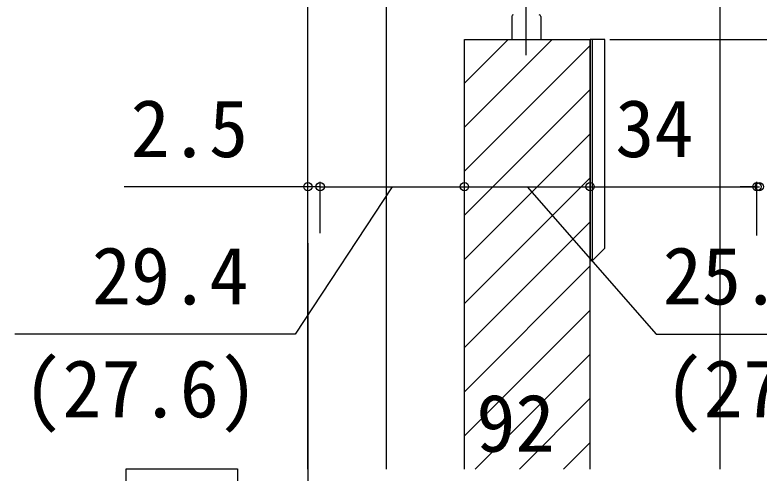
# Model space of a CAD drawing. Units: millimetres, scale not verified. Extents: x -700 to 700, y -1045 to 1039.
# Drawn here: x -319.7 to -168.1, y 477.7 to 571 of the extents above; entities that cross this region are included whole.
import ezdxf
from ezdxf.enums import TextEntityAlignment as Align

# ---------------------------------------------------------------- set-up
doc = ezdxf.new("R2010")
doc.units = ezdxf.units.MM
doc.header["$LTSCALE"] = 6
for name, color, linetype in [('0-2_USER1', 3, 'Continuous'), ('0-4_YKK_12', 2, 'Continuous'), ('0-5_YKK_13', 4, 'Continuous'), ('0-7_YKK_D', 6, 'Continuous')]:
    doc.layers.add(name, color=color, linetype=linetype)
doc.styles.add('ＭＳ ゴシック', font='')
doc.styles.get('ＭＳ ゴシック').set_extended_font_data('MS Gothic')

msp = doc.modelspace()

# ---------------------------------------------------------------- linework, layer by layer
at = {"layer": '0-2_USER1'}
msp.add_lwpolyline([(-297.037, 478.578), (-274.353, 478.578), (-274.353, 412.155), (-297.037, 412.155)], close=True, dxfattribs=at)
at = {"layer": '0-4_YKK_12'}
for p, q in [((-260, 478.546), (-260, 604.546)), ((-244, 478.546), (-244, 580.546)), ((-176, 478.546), (-176, 580.546)), ((-228.1, 566.046), (-202.5, 566.046)), ((-228.1, 478.546), (-228.1, 566.046)), ((-228.1, 557.16), (-219.215, 566.046)), ((-228.1, 548.18), (-210.235, 566.046)), ((-202.5, 478.546), (-202.5, 566.046)), ((-228.1, 539.2), (-202.5, 564.8)), ((-228.1, 530.22), (-202.5, 555.82)), ((-228.1, 521.239), (-202.5, 546.839)), ((-228.1, 512.259), (-202.5, 537.859)), ((-228.1, 503.279), (-202.5, 528.879)), ((-228.1, 494.299), (-202.5, 519.899)), ((-228.1, 485.318), (-202.5, 510.918)), ((-225.893, 478.546), (-202.5, 501.938)), ((-216.912, 478.546), (-202.5, 492.958)), ((-207.932, 478.546), (-202.5, 483.978))]:
    msp.add_line(p, q, dxfattribs=at)
at = {"layer": '0-5_YKK_13'}
for p, q in [((-215.5, 562.828), (-215.5, 601.182)), ((-218.45, 570.732), (-218.45, 566.046)), ((-212.55, 570.732), (-212.55, 566.046)), ((-202, 521.046), (-202, 566.046))]:
    msp.add_line(p, q, dxfattribs=at)
msp.add_lwpolyline([(-202.5, 521.046), (-202, 521.046), (-199.5, 523.546), (-199.5, 566.046), (-202.5, 566.046)], close=True, dxfattribs=at)
for centre, start, end in [((-218.15, 570.732), 90, 180), ((-212.85, 570.732), 0, 90)]:
    msp.add_arc(centre, 0.3, start, end, dxfattribs=at)
at = {"layer": '0-7_YKK_D'}
for p, q in [((-198.5, 566.046), (-86, 566.046)), ((-198.5, 566.046), (-86, 566.046)), ((-260, 526.577), (-260, 537.046)), ((-257.5, 526.577), (-257.5, 537.046)), ((-257.5, 526.577), (-257.5, 537.046)), ((-228.1, 526.102), (-228.1, 537.046)), ((-228.1, 526.102), (-228.1, 537.046)), ((-202.5, 526.397), (-202.5, 537.046)), ((-202.5, 526.397), (-202.5, 537.046)), ((-168.5, 526.102), (-168.5, 537.046)), ((-168.5, 526.102), (-168.5, 537.046)), ((-260, 536.046), (-297.436, 536.046)), ((-257.5, 536.046), (-260, 536.046)), ((-257.5, 536.046), (-228.1, 536.046)), ((-257.5, 536.046), (-254.1, 536.046)), ((-228.1, 536.046), (-202.5, 536.046)), ((-202.5, 536.046), (-168.5, 536.046)), ((-168.5, 536.046), (-171.9, 536.046)), ((-168.5, 536.046), (-168, 536.046)), ((-260, 524.577), (-260, 475.046))]:
    msp.add_line(p, q, dxfattribs=at)
for points in [[(-242.8, 536.046), (-262.623, 506.046), (-319.714, 506.046)], [(-215.3, 536.046), (-188.997, 506.046), (-131.906, 506.046)]]:
    msp.add_lwpolyline(points, dxfattribs=at)
for centre in [(-260, 536.046), (-257.5, 536.046), (-257.5, 536.046), (-228.1, 536.046), (-228.1, 536.046), (-202.5, 536.046), (-202.5, 536.046), (-168.5, 536.046), (-168.5, 536.046), (-168, 536.046)]:
    msp.add_circle(centre, 0.85, dxfattribs=at)

# ---------------------------------------------------------------- texts
at = {"layer": '0-7_YKK_D', "style": 'ＭＳ ゴシック'}
for s, p in [('2.5', (-296.118, 538.546)), ('34', (-197.364, 538.546)), ('29.4', (-304.032, 508.546)), ('25.6', (-187.679, 508.546)), ('(27.6)', (-318.032, 485.546)), ('(27.4)', (-187.315, 485.546)), ('92', (-225.682, 478.546))]:
    msp.add_text(s, height=11.73, dxfattribs=at).set_placement(p, align=Align.BOTTOM_LEFT)

doc.saveas('drawing.dxf')
